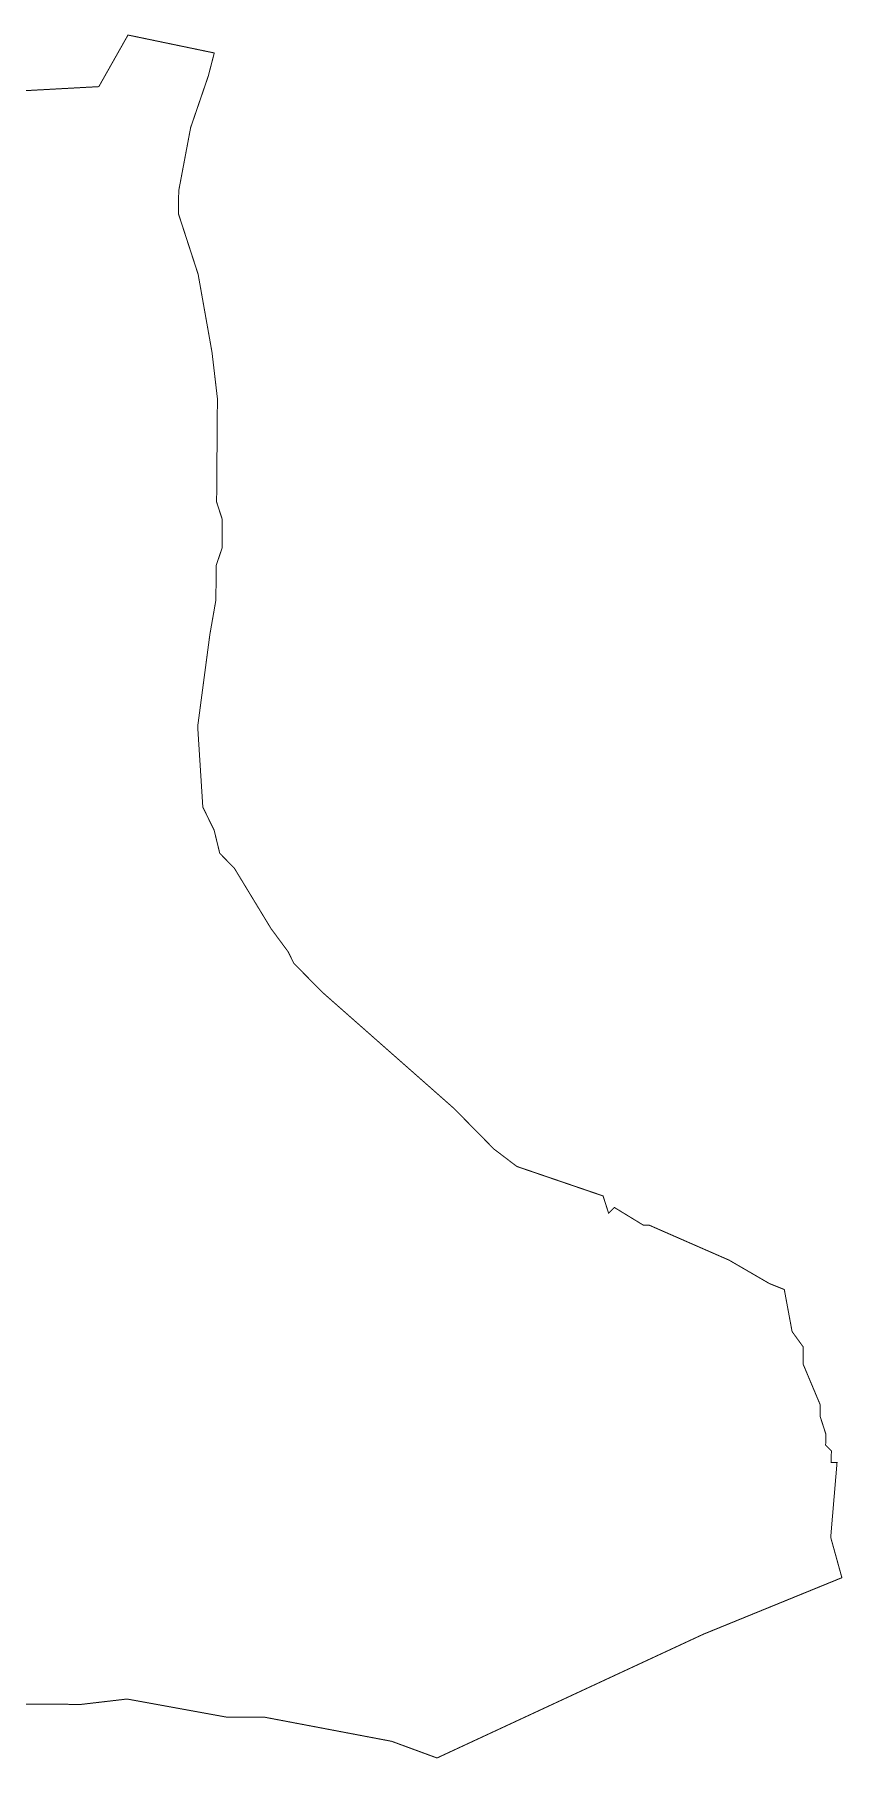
# Model space of a CAD drawing. Header units: metres. Extents: x 287149 to 291920, y 1996287 to 1999941.
# Drawn here: x 290303 to 291920, y 1996490 to 1999941 of the extents above; entities that cross this region are included whole.
import ezdxf

# ---------------------------------------------------------------- set-up
doc = ezdxf.new("R2010")
doc.units = ezdxf.units.M
doc.header["$MEASUREMENT"] = 0

msp = doc.modelspace()

# ---------------------------------------------------------------- linework, layer by layer
at = {"color": 6, "const_width": 2, "flags": 128}
msp.add_lwpolyline([(290247.3, 1999826.8), (290431.7, 1999836.9), (290490.1, 1999940.2), (290662.8, 1999904.3), (290650.9, 1999858.3), (290615.5, 1999754.9), (290591.6, 1999628.2), (290591.2, 1999582.1), (290630.5, 1999461.3), (290658.3, 1999305), (290669.1, 1999212.7), (290667.5, 1999005.3), (290678.8, 1998970.6), (290678.4, 1998913), (290666.6, 1998878.5), (290666.1, 1998809.3), (290654, 1998740.3), (290629.6, 1998556), (290639.9, 1998394.6), (290662.6, 1998348.3), (290673.8, 1998302.1), (290702.9, 1998272.5), (290776.4, 1998151.5), (290810.6, 1998105.2), (290822, 1998082), (290879.2, 1998024), (291142.6, 1997791.5), (291222.6, 1997710.2), (291268.5, 1997675.3), (291441.1, 1997616.3), (291452.2, 1997581.7), (291463.8, 1997593.2), (291521.2, 1997558.1), (291532.7, 1997558.1), (291693.5, 1997487.7), (291773.9, 1997441), (291803.9, 1997429), (291819.5, 1997344.8), (291842, 1997313.7), (291841.8, 1997279.1), (291875.8, 1997198.2), (291875.6, 1997175.1), (291886.8, 1997140.4), (291886.7, 1997117.4), (291898.1, 1997105.8), (291897.9, 1997082.8), (291909.5, 1997082.7), (291896.8, 1996932.9), (291919.2, 1996852.1), (291641.8, 1996738.9), (291108.7, 1996491.2), (291017.8, 1996524.6), (290764.6, 1996572.6), (290686.2, 1996573.2), (290488.2, 1996609.2), (290395.9, 1996598.4), (290246.1, 1996599.5)], dxfattribs=at)

doc.saveas('drawing.dxf')
